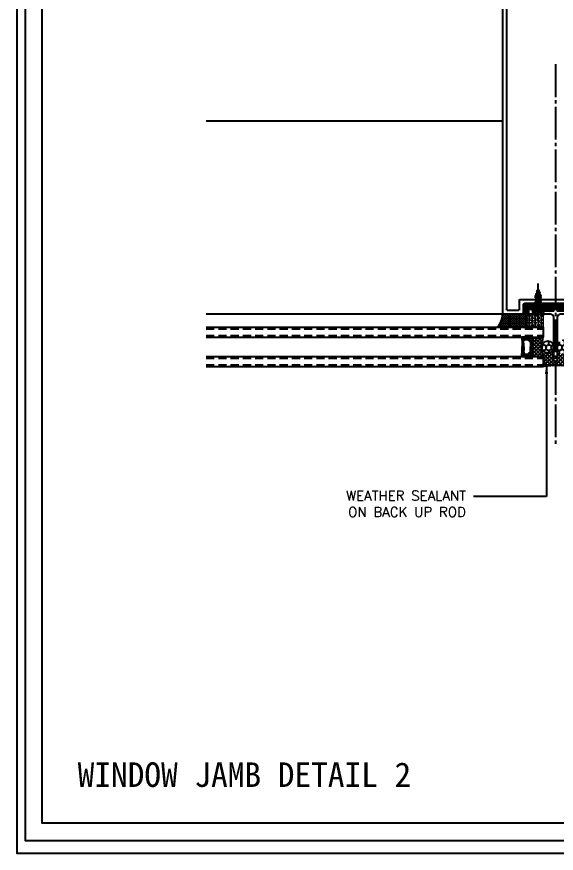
# Model space of a CAD drawing. Header units: millimetres. Extents: x 6755 to 21493, y 282 to 5565.
# Drawn here: x 20384 to 20714, y 1850 to 2362 of the extents above; entities that cross this region are included whole.
import ezdxf

# ---------------------------------------------------------------- set-up
doc = ezdxf.new("R2010")
doc.units = ezdxf.units.MM
doc.header["$MEASUREMENT"] = 0
for name, pattern in [('CEN3', [26, 20, -2, 2, -2]), ('HIDDEN', [0.375, 0.25, -0.125]), ('VERDECKT', [0.375, 0.25, -0.125])]:
    doc.linetypes.add(name, pattern=pattern)
for name, color, linetype, true_color in [('4', 4, 'Continuous', 0x00ffff), ('nt', 7, 'Continuous', 0x994c00), ('TE 07', 7, 'Continuous', 0x000000), ('TEXT', 2, 'Continuous', 0xffff00)]:
    doc.layers.add(name, color=color, linetype=linetype, true_color=true_color)
for name, color, linetype in [('5HAT', 5, 'Continuous'), ('A-WIN', 4, 'Continuous'), ('AA-AXIS-LINE', 1, 'CEN3'), ('Dims', 1, 'Continuous'), ('fastener', 1, 'Continuous'), ('GLASS', 4, 'Continuous'), ('INSULATION', 2, 'Continuous'), ('PEN1', 161, 'Continuous'), ('RUBBER', 134, 'Continuous')]:
    doc.layers.add(name, color=color, linetype=linetype)
doc.layers.add('LAH-AZ_NOR', color=11, linetype='Continuous', lineweight=9)
doc.styles.add('style1', font='simplex.shx')
doc.dimstyles.new('Telling', dxfattribs={"dimscale": 2, "dimtxt": 3, "dimasz": 3, "dimexe": 1, "dimexo": 3, "dimgap": 1, "dimtad": 1, "dimdec": 1, "dimrnd": 1, "dimdsep": 46, "dimtxsty": 'Standard', "dimcen": 3, "dimclrd": 1, "dimclre": 1, "dimclrt": 2, "dimadec": 0, "dimazin": 0, "dimtfac": 1, "dimtdec": 1, "dimtofl": 0, "dimtmove": 0, "dimatfit": 0, "dimfxl": 1, "dimtolj": 1, "dimtzin": 0, "dimlwe": -1, "dimarcsym": 0})

# ---------------------------------------------------------------- blocks, each defined once
blk = doc.blocks.new('AL-TEMPLATE')
at = {"color": 9, "true_color": 0xc0c0c0}
blk.add_lwpolyline([(1976.34, 1509.45), (2808.34, 1509.45), (2808.34, 927.05), (1976.34, 927.05)], close=True, dxfattribs=at)
at = {"layer": 'nt', "color": 254, "linetype": 'Continuous', "true_color": 0xd6d6d6}
blk.add_lwpolyline([(1972.34, 1515.25), (1972.34, 921.25), (2812.34, 921.25), (2812.34, 1515.25)], close=True, dxfattribs=at)
at = {"layer": 'TE 07'}
blk.add_lwpolyline([(1984.07, 1501.32), (2709.08, 1501.32), (2709.08, 935.18), (1984.07, 935.18)], close=True, dxfattribs=at)
blk = doc.blocks.new('mullion01')
at = {"layer": 'RUBBER'}
h = blk.add_hatch(dxfattribs=at)
h.set_pattern_fill('ANSI37', color=251, scale=0.3, angle=180, style=0)
h.set_pattern_definition([(225, (-26949.00855, -2633.5434), (0.67351921, -0.67351921), []), (315, (-26949.00855, -2633.5434), (0.67351921, 0.67351921), [])])
edge = h.paths.add_edge_path()
edge.add_arc((-3155.94, 9302.78), 0.5, 0, 90, ccw=False)
edge.add_line((-3155.44, 9302.78), (-3155.44, 9296.88))
edge.add_line((-3155.44, 9296.88), (-3158.49, 9296.88))
edge.add_line((-3158.49, 9296.88), (-3158.49, 9299.88))
edge.add_line((-3158.49, 9299.88), (-3174.84, 9299.88))
edge.add_line((-3174.84, 9299.88), (-3191.19, 9299.88))
edge.add_line((-3191.19, 9299.88), (-3191.19, 9296.88))
edge.add_line((-3191.19, 9296.88), (-3194.24, 9296.88))
edge.add_line((-3194.24, 9296.88), (-3194.24, 9302.78))
edge.add_arc((-3193.74, 9302.78), 0.5, 90, 180, ccw=False)
edge.add_line((-3193.74, 9303.28), (-3174.84, 9303.28))
edge.add_line((-3174.84, 9303.28), (-3155.94, 9303.28))
at = {"color": 251}
for p, q in [((-3207.34, 9296.88, 0), (-3207.34, 9496.88, 0)), ((-3207.34, 9496.88, 0), (-3142.34, 9496.88, 0)), ((-3204.84, 9299.88, 0), (-3204.84, 9493.88, 0)), ((-3204.34, 9494.38, 0), (-3145.34, 9494.38, 0)), ((-3144.84, 9493.88, 0), (-3144.84, 9299.88, 0)), ((-3142.34, 9496.88, 0), (-3142.34, 9296.88, 0)), ((-3196.84, 9305.88, 0), (-3196.84, 9299.88, 0)), ((-3152.84, 9305.88, 0), (-3196.84, 9305.88, 0)), ((-3152.84, 9299.88, 0), (-3152.84, 9305.88, 0)), ((-3155.84, 9303.38, 0), (-3193.84, 9303.38, 0)), ((-3155.34, 9296.88, 0), (-3155.34, 9302.88, 0)), ((-3194.34, 9296.88, 0), (-3207.34, 9296.88, 0)), ((-3197.34, 9299.38, 0), (-3204.34, 9299.38, 0)), ((-3155.34, 9296.88, 0), (-3067.44, 9296.88, 0)), ((-3142.34, 9296.88, 0), (-3155.34, 9296.88, 0)), ((-3145.34, 9299.38, 0), (-3152.34, 9299.38, 0))]:
    blk.add_line(p, q, dxfattribs=at)
at = {"color": 252}
blk.add_line((-3194.34, 9302.88, 0), (-3194.34, 9296.88, 0), dxfattribs=at)
at = {"color": 251, "elevation": 0}
blk.add_lwpolyline([(-3174.84, 9299.88), (-3175.84, 9299.88), (-3175.84, 9298.88), (-3189.09, 9298.88), (-3189.09, 9299.88), (-3191.09, 9299.88), (-3191.09, 9296.88), (-3185.76, 9296.88), (-3185.46, 9297.18), (-3185.16, 9296.88), (-3177.84, 9296.88, -0.414214), (-3175.84, 9294.88), (-3175.84, 9268.87, 0.414214), (-3174.84, 9267.87, 0.414214), (-3173.84, 9268.87), (-3173.84, 9294.88, -0.414214), (-3171.84, 9296.88), (-3164.51, 9296.88), (-3164.21, 9297.18), (-3163.91, 9296.88), (-3158.59, 9296.88), (-3158.59, 9299.88), (-3160.59, 9299.88), (-3160.59, 9298.88), (-3173.84, 9298.88), (-3173.84, 9299.88), (-3174.84, 9299.88)], format="xyb", dxfattribs=at)
at = {"color": 251}
for centre, start, end in [((-3204.34, 9493.88, 0), 90, 180), ((-3145.34, 9493.88, 0), 0, 90), ((-3204.34, 9299.88, 0), 180, 270), ((-3197.34, 9299.88, 0), 270, 360), ((-3155.84, 9302.88, 0), 0, 90), ((-3152.34, 9299.88, 0), 180, 270), ((-3145.34, 9299.88, 0), 270, 360)]:
    blk.add_arc(centre, 0.5, start, end, dxfattribs=at)
at = {"color": 252}
blk.add_arc((-3193.84, 9302.88, 0), 0.5, 90, 180, dxfattribs=at)
at = {"layer": 'fastener', "color": 252}
for p, q in [((-3185.46, 9293.13, 0), (-3185.46, 9315.67, 0)), ((-3164.21, 9293.13, 0), (-3164.21, 9315.67, 0)), ((-3186.34, 9309.86, 0), (-3186.94, 9309.65, 0)), ((-3185.68, 9311.77, 0), (-3186.34, 9309.86, 0)), ((-3186.34, 9309.86, 0), (-3184.43, 9309.4, 0)), ((-3185.46, 9311.01, 0), (-3185.03, 9311.13, 0)), ((-3184.84, 9310.57, 0), (-3185.46, 9311.01, 0)), ((-3184.39, 9310.83, 0), (-3185.46, 9311.01, 0)), ((-3185.25, 9311.77, 0), (-3185.03, 9311.13, 0)), ((-3185.03, 9311.13, 0), (-3184.39, 9310.83, 0)), ((-3184.84, 9310.57, 0), (-3184.39, 9310.83, 0)), ((-3184.84, 9310.57, 0), (-3184.43, 9309.4, 0)), ((-3165.09, 9309.86, 0), (-3165.69, 9309.65, 0)), ((-3164.43, 9311.77, 0), (-3165.09, 9309.86, 0)), ((-3165.09, 9309.86, 0), (-3163.18, 9309.4, 0)), ((-3164.21, 9311.01, 0), (-3163.78, 9311.13, 0)), ((-3163.59, 9310.57, 0), (-3164.21, 9311.01, 0)), ((-3163.14, 9310.83, 0), (-3164.21, 9311.01, 0)), ((-3164, 9311.77, 0), (-3163.78, 9311.13, 0)), ((-3163.78, 9311.13, 0), (-3163.14, 9310.83, 0)), ((-3163.59, 9310.57, 0), (-3163.14, 9310.83, 0)), ((-3163.59, 9310.57, 0), (-3163.18, 9309.4, 0)), ((-3186.8, 9308.5, 0), (-3187.46, 9308.21, 0)), ((-3186.92, 9307.9, 0), (-3187.46, 9308.21, 0)), ((-3183.46, 9307.43, 0), (-3187.46, 9308.21, 0)), ((-3186.92, 9306.95, 0), (-3187.46, 9306.64, 0)), ((-3186.92, 9306.33, 0), (-3187.46, 9306.64, 0)), ((-3183.46, 9305.85, 0), (-3187.46, 9306.64, 0)), ((-3186.92, 9305.38, 0), (-3187.46, 9305.06, 0)), ((-3186.92, 9304.75, 0), (-3187.46, 9305.06, 0)), ((-3183.46, 9304.28, 0), (-3187.46, 9305.06, 0)), ((-3186.5, 9309.39, 0), (-3186.94, 9309.65, 0)), ((-3183.8, 9309.09, 0), (-3186.94, 9309.65, 0)), ((-3186.92, 9307.9, 0), (-3186.92, 9306.95, 0)), ((-3184.01, 9307.11, 0), (-3186.92, 9307.9, 0)), ((-3186.92, 9306.95, 0), (-3184.01, 9306.17, 0)), ((-3186.92, 9306.33, 0), (-3186.92, 9305.38, 0)), ((-3184.01, 9305.54, 0), (-3186.92, 9306.33, 0)), ((-3186.92, 9305.38, 0), (-3184.01, 9304.59, 0)), ((-3186.92, 9304.75, 0), (-3186.92, 9303.8, 0)), ((-3184.01, 9303.96, 0), (-3186.92, 9304.75, 0)), ((-3186.5, 9309.39, 0), (-3186.8, 9308.5, 0)), ((-3186.8, 9308.5, 0), (-3184.01, 9307.74, 0)), ((-3184.24, 9308.84, 0), (-3186.5, 9309.39, 0)), ((-3184.43, 9309.4, 0), (-3183.8, 9309.09, 0)), ((-3184.24, 9308.84, 0), (-3183.8, 9309.09, 0)), ((-3184.24, 9308.84, 0), (-3184.08, 9308.38, 0)), ((-3184.01, 9307.92, 0), (-3184.01, 9307.74, 0)), ((-3184.01, 9307.74, 0), (-3183.46, 9307.43, 0)), ((-3184.01, 9307.11, 0), (-3183.46, 9307.43, 0)), ((-3184.01, 9307.11, 0), (-3184.01, 9306.17, 0)), ((-3184.01, 9306.17, 0), (-3183.46, 9305.85, 0)), ((-3184.01, 9305.54, 0), (-3183.46, 9305.85, 0)), ((-3184.01, 9305.54, 0), (-3184.01, 9304.59, 0)), ((-3165.55, 9308.5, 0), (-3166.21, 9308.21, 0)), ((-3165.67, 9307.9, 0), (-3166.21, 9308.21, 0)), ((-3162.21, 9307.43, 0), (-3166.21, 9308.21, 0)), ((-3165.67, 9306.95, 0), (-3166.21, 9306.64, 0)), ((-3165.67, 9306.33, 0), (-3166.21, 9306.64, 0)), ((-3162.21, 9305.85, 0), (-3166.21, 9306.64, 0)), ((-3165.67, 9305.38, 0), (-3166.21, 9305.06, 0)), ((-3165.67, 9304.75, 0), (-3166.21, 9305.06, 0)), ((-3162.21, 9304.28, 0), (-3166.21, 9305.06, 0)), ((-3165.25, 9309.39, 0), (-3165.69, 9309.65, 0)), ((-3162.55, 9309.09, 0), (-3165.69, 9309.65, 0)), ((-3165.67, 9307.9, 0), (-3165.67, 9306.95, 0)), ((-3162.76, 9307.11, 0), (-3165.67, 9307.9, 0)), ((-3165.67, 9306.95, 0), (-3162.76, 9306.17, 0)), ((-3165.67, 9306.33, 0), (-3165.67, 9305.38, 0)), ((-3162.76, 9305.54, 0), (-3165.67, 9306.33, 0)), ((-3165.67, 9305.38, 0), (-3162.76, 9304.59, 0)), ((-3165.67, 9304.75, 0), (-3165.67, 9303.8, 0)), ((-3162.76, 9303.96, 0), (-3165.67, 9304.75, 0)), ((-3165.25, 9309.39, 0), (-3165.55, 9308.5, 0)), ((-3165.55, 9308.5, 0), (-3162.76, 9307.74, 0)), ((-3162.99, 9308.84, 0), (-3165.25, 9309.39, 0)), ((-3163.18, 9309.4, 0), (-3162.55, 9309.09, 0)), ((-3162.99, 9308.84, 0), (-3162.55, 9309.09, 0)), ((-3162.99, 9308.84, 0), (-3162.83, 9308.38, 0)), ((-3162.76, 9307.92, 0), (-3162.76, 9307.74, 0)), ((-3162.76, 9307.74, 0), (-3162.21, 9307.43, 0)), ((-3162.76, 9307.11, 0), (-3162.21, 9307.43, 0)), ((-3162.76, 9307.11, 0), (-3162.76, 9306.17, 0)), ((-3162.76, 9306.17, 0), (-3162.21, 9305.85, 0)), ((-3162.76, 9305.54, 0), (-3162.21, 9305.85, 0)), ((-3162.76, 9305.54, 0), (-3162.76, 9304.59, 0)), ((-3188.02, 9296.88, 0), (-3185.63, 9299.54, 0)), ((-3186.92, 9303.8, 0), (-3187.46, 9303.49, 0)), ((-3183.46, 9302.7, 0), (-3187.46, 9303.49, 0)), ((-3186.92, 9303.18, 0), (-3187.46, 9303.49, 0)), ((-3186.92, 9302.23, 0), (-3187.46, 9301.91, 0)), ((-3183.46, 9301.13, 0), (-3187.46, 9301.91, 0)), ((-3186.92, 9301.6, 0), (-3187.46, 9301.91, 0)), ((-3186.92, 9300.65, 0), (-3187.46, 9300.34, 0)), ((-3187.46, 9300.34, 0), (-3187.46, 9299.22, 0)), ((-3183.46, 9299.55, 0), (-3187.46, 9300.34, 0)), ((-3186.92, 9303.8, 0), (-3184.01, 9303.02, 0)), ((-3186.92, 9303.18, 0), (-3186.92, 9302.23, 0)), ((-3184.01, 9302.39, 0), (-3186.92, 9303.18, 0)), ((-3184.01, 9301.44, 0), (-3186.92, 9302.23, 0)), ((-3186.92, 9301.6, 0), (-3186.92, 9300.65, 0)), ((-3184.01, 9300.81, 0), (-3186.92, 9301.6, 0)), ((-3184.01, 9299.87, 0), (-3186.92, 9300.65, 0)), ((-3185.63, 9299.54, 0), (-3185.93, 9296.88, 0)), ((-3185.29, 9299.54, 0), (-3185, 9296.88, 0)), ((-3185.29, 9299.54, 0), (-3182.91, 9296.88, 0)), ((-3184.01, 9304.59, 0), (-3183.46, 9304.28, 0)), ((-3184.01, 9303.96, 0), (-3183.46, 9304.28, 0)), ((-3184.01, 9303.96, 0), (-3184.01, 9303.02, 0)), ((-3184.01, 9303.02, 0), (-3183.46, 9302.7, 0)), ((-3184.01, 9302.39, 0), (-3183.46, 9302.7, 0)), ((-3184.01, 9302.39, 0), (-3184.01, 9301.44, 0)), ((-3184.01, 9301.44, 0), (-3183.46, 9301.13, 0)), ((-3184.01, 9300.81, 0), (-3183.46, 9301.13, 0)), ((-3184.01, 9300.81, 0), (-3184.01, 9299.87, 0)), ((-3184.01, 9299.87, 0), (-3183.46, 9299.55, 0)), ((-3183.46, 9299.55, 0), (-3183.46, 9299.22, 0)), ((-3166.77, 9296.88, 0), (-3164.38, 9299.54, 0)), ((-3165.67, 9303.8, 0), (-3166.21, 9303.49, 0)), ((-3162.21, 9302.7, 0), (-3166.21, 9303.49, 0)), ((-3165.67, 9303.18, 0), (-3166.21, 9303.49, 0)), ((-3165.67, 9302.23, 0), (-3166.21, 9301.91, 0)), ((-3162.21, 9301.13, 0), (-3166.21, 9301.91, 0)), ((-3165.67, 9301.6, 0), (-3166.21, 9301.91, 0)), ((-3165.67, 9300.65, 0), (-3166.21, 9300.34, 0)), ((-3166.21, 9300.34, 0), (-3166.21, 9299.22, 0)), ((-3162.21, 9299.55, 0), (-3166.21, 9300.34, 0)), ((-3165.67, 9303.8, 0), (-3162.76, 9303.02, 0)), ((-3165.67, 9303.18, 0), (-3165.67, 9302.23, 0)), ((-3162.76, 9302.39, 0), (-3165.67, 9303.18, 0)), ((-3162.76, 9301.44, 0), (-3165.67, 9302.23, 0)), ((-3165.67, 9301.6, 0), (-3165.67, 9300.65, 0)), ((-3162.76, 9300.81, 0), (-3165.67, 9301.6, 0)), ((-3162.76, 9299.87, 0), (-3165.67, 9300.65, 0)), ((-3164.38, 9299.54, 0), (-3164.68, 9296.88, 0)), ((-3164.04, 9299.54, 0), (-3163.75, 9296.88, 0)), ((-3164.04, 9299.54, 0), (-3161.66, 9296.88, 0)), ((-3162.76, 9304.59, 0), (-3162.21, 9304.28, 0)), ((-3162.76, 9303.96, 0), (-3162.21, 9304.28, 0)), ((-3162.76, 9303.96, 0), (-3162.76, 9303.02, 0)), ((-3162.76, 9303.02, 0), (-3162.21, 9302.7, 0)), ((-3162.76, 9302.39, 0), (-3162.21, 9302.7, 0)), ((-3162.76, 9302.39, 0), (-3162.76, 9301.44, 0)), ((-3162.76, 9301.44, 0), (-3162.21, 9301.13, 0)), ((-3162.76, 9300.81, 0), (-3162.21, 9301.13, 0)), ((-3162.76, 9300.81, 0), (-3162.76, 9299.87, 0)), ((-3162.76, 9299.87, 0), (-3162.21, 9299.55, 0)), ((-3162.21, 9299.55, 0), (-3162.21, 9299.22, 0)), ((-3189.43, 9296.88, 0), (-3187.46, 9299.22, 0)), ((-3181.5, 9296.88, 0), (-3189.43, 9296.88, 0)), ((-3183.46, 9299.22, 0), (-3187.46, 9299.22, 0)), ((-3181.5, 9296.88, 0), (-3183.46, 9299.22, 0)), ((-3168.18, 9296.88, 0), (-3166.21, 9299.22, 0)), ((-3160.25, 9296.88, 0), (-3168.18, 9296.88, 0)), ((-3162.21, 9299.22, 0), (-3166.21, 9299.22, 0)), ((-3160.25, 9296.88, 0), (-3162.21, 9299.22, 0))]:
    blk.add_line(p, q, dxfattribs=at)
for centre, radius, start, end in [((-3185.46, 9311.68, 0), 0.236, 22.5, 157.5), ((-3164.21, 9311.68, 0), 0.236, 22.5, 157.5), ((-3185.42, 9307.92, 0), 1.42, 0, 18.9224), ((-3164.17, 9307.92, 0), 1.42, 0, 18.9224), ((-3185.46, 9299.38, 0), 0.229, 41.9191, 138.0809), ((-3164.21, 9299.38, 0), 0.229, 41.9191, 138.0809)]:
    blk.add_arc(centre, radius, start, end, dxfattribs=at)
at = {"layer": 'RUBBER', "color": 251, "elevation": 0}
blk.add_lwpolyline([(-3155.94, 9303.28, -0.414214), (-3155.44, 9302.78), (-3155.44, 9296.88), (-3158.49, 9296.88), (-3158.49, 9299.88), (-3174.84, 9299.88), (-3191.19, 9299.88), (-3191.19, 9296.88), (-3194.24, 9296.88), (-3194.24, 9302.78, -0.414214), (-3193.74, 9303.28), (-3174.84, 9303.28)], format="xyb", close=True, dxfattribs=at)
blk = doc.blocks.new('908989SDAEDFEEDFSDFSDFDDD')
at = {"layer": 'A-WIN', "linetype": 'Continuous'}
h = blk.add_hatch(dxfattribs=at)
h.set_pattern_fill('ANSI37', color=8, scale=0.5, style=0)
h.set_pattern_definition([(45, (722777.5578, -241266.9318), (-1.122532015, 1.122532015), []), (135, (722777.5578, -241266.9318), (-1.122532015, -1.122532015), [])])
edge = h.paths.add_edge_path()
edge.add_line((990132.85, 82549.24), (990132.07, 82549.24))
edge.add_line((990132.07, 82549.24), (990132.07, 82551.12))
edge.add_arc((990131.77, 82551.12), 0.3, -75.0621, 0, ccw=False)
edge.add_arc((990132.35, 82548.97), 1.92, 104.9379, 165.0625)
edge.add_arc((990130.2, 82549.54), 0.3, 239.787, 345.0625, ccw=False)
edge.add_arc((990129.9, 82549.54), 0.3, 270, 300.2121, ccw=False)
edge.add_line((990129.9, 82549.24), (990126.85, 82549.24))
edge.add_line((990126.85, 82549.24), (990123.8, 82549.24))
edge.add_arc((990123.8, 82549.54), 0.3, 239.7879, 270, ccw=False)
edge.add_arc((990123.5, 82549.54), 0.3, 194.9375, 300.213, ccw=False)
edge.add_arc((990121.35, 82548.97), 1.92, 14.9375, 75.0621)
edge.add_arc((990121.92, 82551.12), 0.3, 180, 255.0621, ccw=False)
edge.add_line((990121.62, 82551.12), (990121.62, 82549.24))
edge.add_line((990121.62, 82549.24), (990120.85, 82549.24))
edge.add_line((990120.85, 82549.24), (990120.85, 82543.34))
edge.add_line((990120.85, 82543.34), (990120.53, 82542.39))
edge.add_arc((990126.73, 82518.34), 24.84, 75.1151, 104.4601, ccw=False)
edge.add_line((990133.11, 82542.34), (990132.85, 82543.34))
edge.add_line((990132.85, 82543.34), (990132.85, 82549.24))
at = {"color": 251, "linetype": 'Continuous'}
for p, q in [((990121.42, 82549.24), (990121.42, 82555.34)), ((990121.62, 82553.6), (990121.62, 82555.29)), ((990124.01, 82555.28), (990124.01, 82554.31)), ((990124.19, 82555.61), (990124.19, 82554.07)), ((990124.36, 82555.27), (990124.36, 82554.29)), ((990129.33, 82555.27), (990129.33, 82554.29)), ((990129.51, 82555.61), (990129.51, 82553.93)), ((990129.69, 82555.28), (990129.69, 82554.31)), ((990132.07, 82555.29), (990132.07, 82553.81)), ((990132.28, 82549.24), (990132.28, 82555.34))]:
    blk.add_line(p, q, dxfattribs=at)
for points in [[(990120.85, 82549.24), (990120.85, 82555.34), (990121.62, 82555.34), (990121.62, 82549.24)], [(990132.85, 82549.24), (990132.85, 82555.34), (990132.07, 82555.34), (990132.07, 82549.24)]]:
    blk.add_lwpolyline(points, close=True, dxfattribs=at)
at = {"color": 251, "linetype": 'Continuous', "elevation": 0}
for points in [[(990126.85, 82549.34), (990123.8, 82549.34, -0.217161), (990123.65, 82549.41, -0.601279), (990123.3, 82549.49, 0.268533), (990121.87, 82550.92, -0.339758), (990121.72, 82551.12), (990121.72, 82553.78), (990121.85, 82553.78, 0.414214), (990122.02, 82553.95), (990122.02, 82554.64, -0.414214), (990122.12, 82554.74), (990123.15, 82554.74), (990123.15, 82554.84), (990122.12, 82554.84, 0.414214), (990121.92, 82554.64), (990121.92, 82553.95, -0.414214), (990121.85, 82553.88), (990121.69, 82553.88, 0.414214), (990121.62, 82553.81), (990121.62, 82551.12, 0.339758), (990121.85, 82550.83, -0.268533), (990123.21, 82549.47, 0.494635), (990123.65, 82549.28, 0.132594), (990123.8, 82549.24), (990126.85, 82549.24)], [(990126.85, 82549.34), (990129.9, 82549.34, 0.217161), (990130.05, 82549.41, 0.601279), (990130.39, 82549.49, -0.268533), (990131.82, 82550.92, 0.339758), (990131.97, 82551.12), (990131.97, 82553.78), (990131.84, 82553.78, -0.414214), (990131.67, 82553.95), (990131.67, 82554.64, 0.414214), (990131.57, 82554.74), (990130.55, 82554.74), (990130.55, 82554.84), (990131.57, 82554.84, -0.414214), (990131.77, 82554.64), (990131.77, 82553.95, 0.414214), (990131.84, 82553.88), (990132, 82553.88, -0.414214), (990132.07, 82553.81), (990132.07, 82551.12, -0.339758), (990131.85, 82550.83, 0.268533), (990130.49, 82549.47, -0.494635), (990130.05, 82549.28, -0.132594), (990129.9, 82549.24), (990126.85, 82549.24)]]:
    blk.add_lwpolyline(points, format="xyb", dxfattribs=at)
at = {"color": 251, "linetype": 'Continuous'}
for centre in [(990122.38, 82554.42), (990131.31, 82554.42)]:
    blk.add_circle(centre, 0.159, dxfattribs=at)
for centre, start, end in [((990121.67, 82555.29), 90, 180), ((990132.02, 82555.29), 0, 90)]:
    blk.add_arc(centre, 0.05, start, end, dxfattribs=at)
for points, knots in [([(990121.67, 82555.34), (990122.59, 82555.32), (990124.32, 82555.26), (990126.04, 82555.26), (990126.85, 82555.26)], [0, 0, 0, 0, 2.758285, 5.175946, 5.175946, 5.175946, 5.175946]), ([(990132.02, 82555.34), (990131.1, 82555.32), (990129.38, 82555.26), (990127.65, 82555.26), (990126.85, 82555.26)], [0, 0, 0, 0, 2.758285, 5.175946, 5.175946, 5.175946, 5.175946]), ([(990126.85, 82554.24), (990125.93, 82554.26), (990124.51, 82554.25), (990124.22, 82554.33), (990123.38, 82554.3), (990122.63, 82554.13), (990122.39, 82553.7), (990122.37, 82552.12), (990122.44, 82551.63), (990122.66, 82551.34), (990123.07, 82551.12), (990123.48, 82550.77), (990123.73, 82550.18), (990124.21, 82550), (990124.38, 82550.07), (990124.53, 82550.01), (990126.02, 82550.04), (990126.6, 82550.04), (990126.85, 82550.04)], [0, 0, 0, 0, 2.593371, 4.443145, 5.326654, 5.682325, 6.100205, 6.621418, 7.2, 7.512986, 7.676398, 8.591977, 9.081376, 9.487064, 10.039015, 11.090489, 12.91982, 13.672133, 13.672133, 13.672133, 13.672133]), ([(990126.85, 82554.24), (990127.77, 82554.26), (990129.19, 82554.25), (990129.48, 82554.33), (990130.31, 82554.3), (990131.07, 82554.13), (990131.3, 82553.7), (990131.33, 82552.12), (990131.26, 82551.63), (990131.03, 82551.34), (990130.62, 82551.12), (990130.21, 82550.77), (990129.97, 82550.18), (990129.48, 82550), (990129.31, 82550.07), (990129.17, 82550.01), (990127.68, 82550.04), (990127.1, 82550.04), (990126.85, 82550.04)], [0, 0, 0, 0, 2.593371, 4.443145, 5.326654, 5.682325, 6.100205, 6.621418, 7.2, 7.512986, 7.676398, 8.591977, 9.081376, 9.487064, 10.039015, 11.090489, 12.91982, 13.672133, 13.672133, 13.672133, 13.672133])]:
    blk.add_open_spline(points, degree=3, knots=knots, dxfattribs=at)
at = {"layer": 'A-WIN', "color": 8, "linetype": 'Continuous'}
blk.add_lwpolyline([(990133.11, 82542.34, 0.130104), (990120.35, 82542.34, 0.114311)], format="xyb", dxfattribs=at)

msp = doc.modelspace()

# ---------------------------------------------------------------- hatches: boundary and pattern name
h = msp.add_hatch()
h.set_pattern_fill('HONEY', color=8, scale=0.6, angle=89.82845, style=0)
h.set_pattern_definition([(90.1715461, (83452.6938, -218333.4227), (1.641215524, 2.862426694), [1.905, -3.81]), (330.1715461, (83452.6938, -218333.4227), (1.658326471, -2.852547684), [1.905, -3.81]), (30.1715461, (83452.6938, -218333.4227), (3.299541996, 0.00987901), [-3.81, 1.905])])
edge = h.paths.add_edge_path()
edge.add_ellipse((20708.884, 2159.976), major_axis=(0, -3.687), ratio=0.9939438, start_angle=0, end_angle=360)
edge = h.paths.add_edge_path()
edge.add_ellipse((20720.299, 2159.976), major_axis=(-5.75, 0), ratio=0.8482618, start_angle=0, end_angle=360)
at = {"layer": '5HAT', "linetype": 'HIDDEN'}
h = msp.add_hatch(dxfattribs=at)
h.set_pattern_fill('ANSI37', color=5, scale=0.5, style=0)
h.set_pattern_definition([(135, (83452.6938, -218333.4227), (1.122532015, 1.122532015), []), (45, (83452.6938, -218333.4227), (1.122532015, -1.122532015), [])])
edge = h.paths.add_edge_path()
edge.add_line((20705.219, 2159.976), (20705.922, 2154.096))
edge.add_line((20705.922, 2154.096), (20706.049, 2148.096))
edge.add_arc((20716.049, 2073.124), 75.635, 82.40248, 97.59752, ccw=False)
edge.add_line((20726.049, 2148.096), (20726.049, 2159.976))
edge.add_arc((20720.127, 2161.154), 6.038, 202.50957, 348.74568, ccw=False)
edge.add_line((20714.548, 2158.842), (20714.548, 2153.085))
edge.add_arc((20713.548, 2153.085), 1, 180, 360, ccw=False)
edge.add_line((20712.548, 2153.085), (20712.548, 2159.976))
edge.add_arc((20708.884, 2159.954), 3.665, -180.34538, 0.34538, ccw=False)
at = {"layer": 'INSULATION', "ltscale": 10}
h = msp.add_hatch(dxfattribs=at)
h.set_pattern_fill('ANGLE', color=2, scale=5, angle=-90, style=0)
h.set_pattern_definition([(270, (33384.4137, 25129.1078), (-1.375, 1e-13), [1, -0.375]), (180, (33384.4137, 25129.1078), (1e-13, 1.375), [1, -0.375])])
edge = h.paths.add_edge_path()
edge.add_line((20696.027, 2172.096), (20696.027, 2180.096))
edge.add_line((20696.027, 2180.096), (20681.049, 2180.096))
edge.add_arc((20670.482, 2179.605), 10.578, 314.7744, 362.65942, ccw=False)
edge.add_line((20677.932, 2172.096), (20696.027, 2172.096))
at = {"layer": 'RUBBER'}
h = msp.add_hatch(dxfattribs=at)
h.set_pattern_fill('HEX', color=256, scale=5, angle=180, style=0)
h.set_pattern_definition([(7e-15, (33394.6422, 25129.1078), (9e-16, -1.082531755), [0.625, -1.25]), (240, (33394.6422, 25129.1078), (-0.9375, 0.541265877), [0.625, -1.25]), (300, (33395.2672, 25129.1078), (-0.9375, -0.541265878), [0.625, -1.25])])
h.paths.add_polyline_path([(20696.027, 2172.096), (20696.027, 2180.096), (20706.027, 2180.096), (20706.027, 2172.096)])

# ---------------------------------------------------------------- linework, layer by layer
at = {"color": 8}
msp.add_ellipse((20708.884, 2159.976, 0), major_axis=(0, -3.687), ratio=0.9939438, dxfattribs=at)
at = {"layer": '5HAT', "color": 5, "linetype": 'HIDDEN'}
msp.add_arc((20716.038, 2072.976, 0), 75.783, 82.40921, 97.59079, dxfattribs=at)
at = {"layer": 'AA-AXIS-LINE'}
msp.add_line((20713.549, 2332.84, 0), (20713.549, 2099.814, 0), dxfattribs=at)
at = {"layer": 'GLASS', "color": 4}
for p, q in [((20499.766, 2172.096, 0), (20706.049, 2172.096, 0)), ((20499.766, 2166.096, 0), (20706.049, 2166.096, 0)), ((20499.766, 2154.096, 0), (20706.049, 2154.096, 0)), ((20499.766, 2148.096, 0), (20706.049, 2148.096, 0))]:
    msp.add_line(p, q, dxfattribs=at)
at = {"layer": 'GLASS', "color": 9, "linetype": 'VERDECKT', "ltscale": 20}
for p, q in [((20499.766, 2171.096, 0), (20706.027, 2171.096, 0)), ((20499.766, 2167.096, 0), (20706.027, 2167.096, 0)), ((20499.766, 2153.096, 0), (20706.027, 2153.096, 0)), ((20499.766, 2149.096, 0), (20706.027, 2149.096, 0))]:
    msp.add_line(p, q, dxfattribs=at)
at = {"layer": 'GLASS', "color": 4, "ltscale": 0.5}
for p, q in [((20706.049, 2172.096, 0), (20706.049, 2166.096, 0)), ((20706.049, 2154.096, 0), (20706.049, 2148.096, 0))]:
    msp.add_line(p, q, dxfattribs=at)
at = {"layer": 'INSULATION', "color": 2, "ltscale": 10}
msp.add_arc((20670.482, 2179.605, 0), 10.578, 314.7744, 2.65942, dxfattribs=at)
at = {"layer": 'LAH-AZ_NOR', "elevation": 0}
msp.add_lwpolyline([(20696.027, 2180.096), (20706.027, 2180.096), (20706.027, 2172.096), (20696.027, 2172.096)], close=True, dxfattribs=at)
at = {"layer": 'PEN1'}
for p, q in [((20681.049, 2298.096, 0), (20499.766, 2298.096, 0)), ((20681.049, 2180.096, 0), (20499.766, 2180.096, 0))]:
    msp.add_line(p, q, dxfattribs=at)

# ---------------------------------------------------------------- block references
at = {"xscale": -1}
msp.add_blockref('mullion01', (17538.71, -7116.788, 0), dxfattribs=at)
at = {"rotation": 90.00000000000001}
msp.add_blockref('908989SDAEDFEEDFSDFSDFDDD', (103248.392, -987966.752, 0), dxfattribs=at)
at = {"layer": '4', "xscale": 1.32, "yscale": 1.32, "zscale": 1.32}
msp.add_blockref('AL-TEMPLATE', (17780.412, 634.374), dxfattribs=at)

# ---------------------------------------------------------------- texts
at = {"layer": 'TEXT'}
msp.add_text('WINDOW JAMB DETAIL 2', height=15, dxfattribs=at).set_placement((20421.194, 1890.988))
at = {"layer": 'TEXT', "insert": (20458.643, 2072.136), "char_height": 6, "attachment_point": 1, "style": 'style1'}
msp.add_mtext_dynamic_manual_height_columns('\\pxqr;WEATHER SEALANT\\PON BACK UP ROD', width=200.06925, gutter_width=56620.947, heights=[0], dxfattribs=at)

# ---------------------------------------------------------------- leaders
at = {"layer": 'Dims'}
msp.add_leader([(20708.081, 2149.482), (20708.081, 2068.674), (20663.398, 2068.674)], dimstyle='Telling', override={"dimgap": 1, "dimtad": 0}, dxfattribs=at)

doc.saveas('drawing.dxf')
